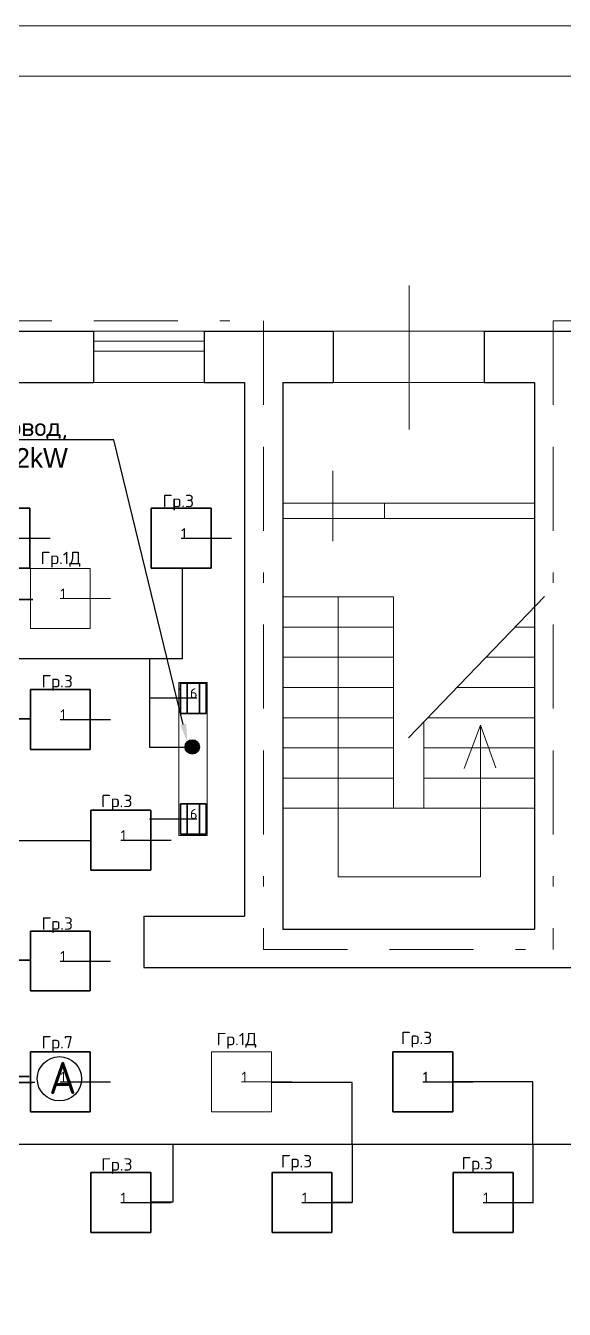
# Model space of a CAD drawing. Header units: metres. Extents: x -472 to 201, y -446 to -235.
# Drawn here: x -98.17 to -92.82, y -325.59 to -312.83 of the extents above; entities that cross this region are included whole.
import ezdxf
from ezdxf import colors
from ezdxf.entities.mleader import LeaderData, LeaderLine
from ezdxf.math import Vec2, Vec3

# ---------------------------------------------------------------- set-up
doc = ezdxf.new("R2010")
doc.units = ezdxf.units.M
doc.header["$MEASUREMENT"] = 0
doc.linetypes.add('( Border )', pattern=[1.751, 0.5, -0.25, 0.5, -0.25, 0.001, -0.25])
doc.linetypes.add('( Hidden )', pattern=[0.375, 0.25, -0.125])
for name, color, linetype, lineweight in [('_Электрика', 7, 'Continuous', 15), ('Level 50', 7, 'Continuous', 0), ('Level 63', 7, 'Continuous', 0)]:
    doc.layers.add(name, color=color, linetype=linetype, lineweight=lineweight)
for name, color, linetype in [('DLXLUM', 220, 'Continuous'), ('DLXLUMEX', 220, 'Continuous'), ('Электрика', 7, 'Continuous')]:
    doc.layers.add(name, color=color, linetype=linetype)
doc.styles.get("Standard").update_dxf_attribs({"font": 'txt.shx'})

# ---------------------------------------------------------------- blocks, each defined once
blk = doc.blocks.new('*U92')
for p, q in [((297.5, 297.5), (-297.5, 297.5)), ((-297.5, 297.5), (-297.5, -297.5)), ((-297.5, 297.5), (-297.5, -297.5)), ((-297.5, -297.5), (-297.5, 297.5)), ((-297.5, 297.5), (-297.5, 297.5)), ((297.5, 297.5), (-297.5, 297.5)), ((-297.5, 297.5), (-297.5, 297.5)), ((-297.5, 297.5), (297.5, 297.5)), ((-297.5, -297.5), (-297.5, 297.5)), ((-297.5, 297.5), (297.5, 297.5)), ((297.5, -297.5), (297.5, 297.5)), ((297.5, 297.5), (297.5, 297.5)), ((297.5, -297.5), (297.5, 297.5)), ((297.5, 297.5), (297.5, 297.5)), ((297.5, 297.5), (297.5, -297.5)), ((297.5, 297.5), (297.5, -297.5)), ((-297.5, -297.5), (297.5, -297.5)), ((-297.5, -297.5), (-297.5, -297.5)), ((-297.5, -297.5), (297.5, -297.5)), ((297.5, -297.5), (-297.5, -297.5)), ((-297.5, -297.5), (-297.5, -297.5)), ((297.5, -297.5), (-297.5, -297.5)), ((297.5, -297.5), (297.5, -297.5)), ((297.5, -297.5), (297.5, -297.5))]:
    blk.add_line(p, q)
at = {"color": 1}
blk.add_line((0, 0), (500, 0), dxfattribs=at)
at = {"layer": 'DLXLUMEX', "color": 7}
blk.add_text('1', height=100, dxfattribs=at).set_placement((0, 0))
blk = doc.blocks.new('*U103')
for p, q in [((297.5, 297.5), (-297.5, 297.5)), ((-297.5, 297.5), (-297.5, -297.5)), ((-297.5, 297.5), (-297.5, -297.5)), ((-297.5, -297.5), (-297.5, 297.5)), ((-297.5, 297.5), (-297.5, 297.5)), ((297.5, 297.5), (-297.5, 297.5)), ((-297.5, 297.5), (-297.5, 297.5)), ((-297.5, 297.5), (297.5, 297.5)), ((-297.5, -297.5), (-297.5, 297.5)), ((-297.5, 297.5), (297.5, 297.5)), ((297.5, -297.5), (297.5, 297.5)), ((297.5, 297.5), (297.5, 297.5)), ((297.5, -297.5), (297.5, 297.5)), ((297.5, 297.5), (297.5, 297.5)), ((297.5, 297.5), (297.5, -297.5)), ((297.5, 297.5), (297.5, -297.5)), ((-297.5, -297.5), (297.5, -297.5)), ((-297.5, -297.5), (-297.5, -297.5)), ((-297.5, -297.5), (297.5, -297.5)), ((297.5, -297.5), (-297.5, -297.5)), ((-297.5, -297.5), (-297.5, -297.5)), ((297.5, -297.5), (-297.5, -297.5)), ((297.5, -297.5), (297.5, -297.5)), ((297.5, -297.5), (297.5, -297.5))]:
    blk.add_line(p, q)
at = {"color": 1}
blk.add_line((0, 0), (500, 0), dxfattribs=at)
at = {"layer": 'DLXLUMEX', "color": 7}
blk.add_text('1', height=100, dxfattribs=at).set_placement((0, 0))
blk = doc.blocks.new('*U107')
for p, q in [((297.5, 297.5), (-297.5, 297.5)), ((-297.5, 297.5), (-297.5, -297.5)), ((-297.5, 297.5), (-297.5, -297.5)), ((-297.5, -297.5), (-297.5, 297.5)), ((-297.5, 297.5), (-297.5, 297.5)), ((297.5, 297.5), (-297.5, 297.5)), ((-297.5, 297.5), (-297.5, 297.5)), ((-297.5, 297.5), (297.5, 297.5)), ((-297.5, -297.5), (-297.5, 297.5)), ((-297.5, 297.5), (297.5, 297.5)), ((297.5, -297.5), (297.5, 297.5)), ((297.5, 297.5), (297.5, 297.5)), ((297.5, -297.5), (297.5, 297.5)), ((297.5, 297.5), (297.5, 297.5)), ((297.5, 297.5), (297.5, -297.5)), ((297.5, 297.5), (297.5, -297.5)), ((-297.5, -297.5), (297.5, -297.5)), ((-297.5, -297.5), (-297.5, -297.5)), ((-297.5, -297.5), (297.5, -297.5)), ((297.5, -297.5), (-297.5, -297.5)), ((-297.5, -297.5), (-297.5, -297.5)), ((297.5, -297.5), (-297.5, -297.5)), ((297.5, -297.5), (297.5, -297.5)), ((297.5, -297.5), (297.5, -297.5))]:
    blk.add_line(p, q)
at = {"color": 1}
blk.add_line((0, 0), (500, 0), dxfattribs=at)
at = {"layer": 'DLXLUMEX', "color": 7}
blk.add_text('1', height=100, dxfattribs=at).set_placement((0, 0))
blk = doc.blocks.new('*U118')
for p, q in [((297.5, 297.5), (-297.5, 297.5)), ((-297.5, 297.5), (-297.5, -297.5)), ((-297.5, 297.5), (-297.5, -297.5)), ((-297.5, -297.5), (-297.5, 297.5)), ((-297.5, 297.5), (-297.5, 297.5)), ((297.5, 297.5), (-297.5, 297.5)), ((-297.5, 297.5), (-297.5, 297.5)), ((-297.5, 297.5), (297.5, 297.5)), ((-297.5, -297.5), (-297.5, 297.5)), ((-297.5, 297.5), (297.5, 297.5)), ((297.5, -297.5), (297.5, 297.5)), ((297.5, 297.5), (297.5, 297.5)), ((297.5, -297.5), (297.5, 297.5)), ((297.5, 297.5), (297.5, 297.5)), ((297.5, 297.5), (297.5, -297.5)), ((297.5, 297.5), (297.5, -297.5)), ((-297.5, -297.5), (297.5, -297.5)), ((-297.5, -297.5), (-297.5, -297.5)), ((-297.5, -297.5), (297.5, -297.5)), ((297.5, -297.5), (-297.5, -297.5)), ((-297.5, -297.5), (-297.5, -297.5)), ((297.5, -297.5), (-297.5, -297.5)), ((297.5, -297.5), (297.5, -297.5)), ((297.5, -297.5), (297.5, -297.5))]:
    blk.add_line(p, q)
at = {"color": 1}
blk.add_line((0, 0), (500, 0), dxfattribs=at)
at = {"layer": 'DLXLUMEX', "color": 7}
blk.add_text('1', height=100, dxfattribs=at).set_placement((0, 0))
blk = doc.blocks.new('*U128')
for p, q in [((297.5, 297.5), (-297.5, 297.5)), ((-297.5, 297.5), (-297.5, -297.5)), ((-297.5, 297.5), (-297.5, -297.5)), ((-297.5, -297.5), (-297.5, 297.5)), ((-297.5, 297.5), (-297.5, 297.5)), ((297.5, 297.5), (-297.5, 297.5)), ((-297.5, 297.5), (-297.5, 297.5)), ((-297.5, 297.5), (297.5, 297.5)), ((-297.5, -297.5), (-297.5, 297.5)), ((-297.5, 297.5), (297.5, 297.5)), ((297.5, -297.5), (297.5, 297.5)), ((297.5, 297.5), (297.5, 297.5)), ((297.5, -297.5), (297.5, 297.5)), ((297.5, 297.5), (297.5, 297.5)), ((297.5, 297.5), (297.5, -297.5)), ((297.5, 297.5), (297.5, -297.5)), ((-297.5, -297.5), (297.5, -297.5)), ((-297.5, -297.5), (-297.5, -297.5)), ((-297.5, -297.5), (297.5, -297.5)), ((297.5, -297.5), (-297.5, -297.5)), ((-297.5, -297.5), (-297.5, -297.5)), ((297.5, -297.5), (-297.5, -297.5)), ((297.5, -297.5), (297.5, -297.5)), ((297.5, -297.5), (297.5, -297.5))]:
    blk.add_line(p, q)
at = {"color": 1}
blk.add_line((0, 0), (500, 0), dxfattribs=at)
at = {"layer": 'DLXLUMEX', "color": 7}
blk.add_text('1', height=100, dxfattribs=at).set_placement((0, 0))
blk = doc.blocks.new('*U137')
for p, q in [((297.5, 297.5), (-297.5, 297.5)), ((-297.5, 297.5), (-297.5, -297.5)), ((-297.5, 297.5), (-297.5, -297.5)), ((-297.5, -297.5), (-297.5, 297.5)), ((-297.5, 297.5), (-297.5, 297.5)), ((297.5, 297.5), (-297.5, 297.5)), ((-297.5, 297.5), (-297.5, 297.5)), ((-297.5, 297.5), (297.5, 297.5)), ((-297.5, -297.5), (-297.5, 297.5)), ((-297.5, 297.5), (297.5, 297.5)), ((297.5, -297.5), (297.5, 297.5)), ((297.5, 297.5), (297.5, 297.5)), ((297.5, -297.5), (297.5, 297.5)), ((297.5, 297.5), (297.5, 297.5)), ((297.5, 297.5), (297.5, -297.5)), ((297.5, 297.5), (297.5, -297.5)), ((-297.5, -297.5), (297.5, -297.5)), ((-297.5, -297.5), (-297.5, -297.5)), ((-297.5, -297.5), (297.5, -297.5)), ((297.5, -297.5), (-297.5, -297.5)), ((-297.5, -297.5), (-297.5, -297.5)), ((297.5, -297.5), (-297.5, -297.5)), ((297.5, -297.5), (297.5, -297.5)), ((297.5, -297.5), (297.5, -297.5))]:
    blk.add_line(p, q)
at = {"color": 1}
blk.add_line((0, 0), (500, 0), dxfattribs=at)
at = {"layer": 'DLXLUMEX', "color": 7}
blk.add_text('1', height=100, dxfattribs=at).set_placement((0, 0))
blk = doc.blocks.new('*U138')
for p, q in [((297.5, 297.5), (-297.5, 297.5)), ((-297.5, 297.5), (-297.5, -297.5)), ((-297.5, 297.5), (-297.5, -297.5)), ((-297.5, -297.5), (-297.5, 297.5)), ((-297.5, 297.5), (-297.5, 297.5)), ((297.5, 297.5), (-297.5, 297.5)), ((-297.5, 297.5), (-297.5, 297.5)), ((-297.5, 297.5), (297.5, 297.5)), ((-297.5, -297.5), (-297.5, 297.5)), ((-297.5, 297.5), (297.5, 297.5)), ((297.5, -297.5), (297.5, 297.5)), ((297.5, 297.5), (297.5, 297.5)), ((297.5, -297.5), (297.5, 297.5)), ((297.5, 297.5), (297.5, 297.5)), ((297.5, 297.5), (297.5, -297.5)), ((297.5, 297.5), (297.5, -297.5)), ((-297.5, -297.5), (297.5, -297.5)), ((-297.5, -297.5), (-297.5, -297.5)), ((-297.5, -297.5), (297.5, -297.5)), ((297.5, -297.5), (-297.5, -297.5)), ((-297.5, -297.5), (-297.5, -297.5)), ((297.5, -297.5), (-297.5, -297.5)), ((297.5, -297.5), (297.5, -297.5)), ((297.5, -297.5), (297.5, -297.5))]:
    blk.add_line(p, q)
at = {"color": 1}
blk.add_line((0, 0), (500, 0), dxfattribs=at)
at = {"layer": 'DLXLUMEX', "color": 7}
blk.add_text('1', height=100, dxfattribs=at).set_placement((0, 0))
blk = doc.blocks.new('*U139')
for p, q in [((297.5, 297.5), (-297.5, 297.5)), ((-297.5, 297.5), (-297.5, -297.5)), ((-297.5, 297.5), (-297.5, -297.5)), ((-297.5, -297.5), (-297.5, 297.5)), ((-297.5, 297.5), (-297.5, 297.5)), ((297.5, 297.5), (-297.5, 297.5)), ((-297.5, 297.5), (-297.5, 297.5)), ((-297.5, 297.5), (297.5, 297.5)), ((-297.5, -297.5), (-297.5, 297.5)), ((-297.5, 297.5), (297.5, 297.5)), ((297.5, -297.5), (297.5, 297.5)), ((297.5, 297.5), (297.5, 297.5)), ((297.5, -297.5), (297.5, 297.5)), ((297.5, 297.5), (297.5, 297.5)), ((297.5, 297.5), (297.5, -297.5)), ((297.5, 297.5), (297.5, -297.5)), ((-297.5, -297.5), (297.5, -297.5)), ((-297.5, -297.5), (-297.5, -297.5)), ((-297.5, -297.5), (297.5, -297.5)), ((297.5, -297.5), (-297.5, -297.5)), ((-297.5, -297.5), (-297.5, -297.5)), ((297.5, -297.5), (-297.5, -297.5)), ((297.5, -297.5), (297.5, -297.5)), ((297.5, -297.5), (297.5, -297.5))]:
    blk.add_line(p, q)
at = {"color": 1}
blk.add_line((0, 0), (500, 0), dxfattribs=at)
at = {"layer": 'DLXLUMEX', "color": 7}
blk.add_text('1', height=100, dxfattribs=at).set_placement((0, 0))
blk = doc.blocks.new('*U140')
for p, q in [((297.5, 297.5), (-297.5, 297.5)), ((-297.5, 297.5), (-297.5, -297.5)), ((-297.5, 297.5), (-297.5, -297.5)), ((-297.5, -297.5), (-297.5, 297.5)), ((-297.5, 297.5), (-297.5, 297.5)), ((297.5, 297.5), (-297.5, 297.5)), ((-297.5, 297.5), (-297.5, 297.5)), ((-297.5, 297.5), (297.5, 297.5)), ((-297.5, -297.5), (-297.5, 297.5)), ((-297.5, 297.5), (297.5, 297.5)), ((297.5, -297.5), (297.5, 297.5)), ((297.5, 297.5), (297.5, 297.5)), ((297.5, -297.5), (297.5, 297.5)), ((297.5, 297.5), (297.5, 297.5)), ((297.5, 297.5), (297.5, -297.5)), ((297.5, 297.5), (297.5, -297.5)), ((-297.5, -297.5), (297.5, -297.5)), ((-297.5, -297.5), (-297.5, -297.5)), ((-297.5, -297.5), (297.5, -297.5)), ((297.5, -297.5), (-297.5, -297.5)), ((-297.5, -297.5), (-297.5, -297.5)), ((297.5, -297.5), (-297.5, -297.5)), ((297.5, -297.5), (297.5, -297.5)), ((297.5, -297.5), (297.5, -297.5))]:
    blk.add_line(p, q)
at = {"color": 1}
blk.add_line((0, 0), (500, 0), dxfattribs=at)
at = {"layer": 'DLXLUMEX', "color": 7}
blk.add_text('1', height=100, dxfattribs=at).set_placement((0, 0))
blk = doc.blocks.new('*U141')
for p, q in [((297.5, 297.5), (-297.5, 297.5)), ((-297.5, 297.5), (-297.5, -297.5)), ((-297.5, 297.5), (-297.5, -297.5)), ((-297.5, -297.5), (-297.5, 297.5)), ((-297.5, 297.5), (-297.5, 297.5)), ((297.5, 297.5), (-297.5, 297.5)), ((-297.5, 297.5), (-297.5, 297.5)), ((-297.5, 297.5), (297.5, 297.5)), ((-297.5, -297.5), (-297.5, 297.5)), ((-297.5, 297.5), (297.5, 297.5)), ((297.5, -297.5), (297.5, 297.5)), ((297.5, 297.5), (297.5, 297.5)), ((297.5, -297.5), (297.5, 297.5)), ((297.5, 297.5), (297.5, 297.5)), ((297.5, 297.5), (297.5, -297.5)), ((297.5, 297.5), (297.5, -297.5)), ((-297.5, -297.5), (297.5, -297.5)), ((-297.5, -297.5), (-297.5, -297.5)), ((-297.5, -297.5), (297.5, -297.5)), ((297.5, -297.5), (-297.5, -297.5)), ((-297.5, -297.5), (-297.5, -297.5)), ((297.5, -297.5), (-297.5, -297.5)), ((297.5, -297.5), (297.5, -297.5)), ((297.5, -297.5), (297.5, -297.5))]:
    blk.add_line(p, q)
at = {"color": 1}
blk.add_line((0, 0), (500, 0), dxfattribs=at)
at = {"layer": 'DLXLUMEX', "color": 7}
blk.add_text('1', height=100, dxfattribs=at).set_placement((0, 0))
blk = doc.blocks.new('*U142')
for p, q in [((297.5, 297.5), (-297.5, 297.5)), ((-297.5, 297.5), (-297.5, -297.5)), ((-297.5, 297.5), (-297.5, -297.5)), ((-297.5, -297.5), (-297.5, 297.5)), ((-297.5, 297.5), (-297.5, 297.5)), ((297.5, 297.5), (-297.5, 297.5)), ((-297.5, 297.5), (-297.5, 297.5)), ((-297.5, 297.5), (297.5, 297.5)), ((-297.5, -297.5), (-297.5, 297.5)), ((-297.5, 297.5), (297.5, 297.5)), ((297.5, -297.5), (297.5, 297.5)), ((297.5, 297.5), (297.5, 297.5)), ((297.5, -297.5), (297.5, 297.5)), ((297.5, 297.5), (297.5, 297.5)), ((297.5, 297.5), (297.5, -297.5)), ((297.5, 297.5), (297.5, -297.5)), ((-297.5, -297.5), (297.5, -297.5)), ((-297.5, -297.5), (-297.5, -297.5)), ((-297.5, -297.5), (297.5, -297.5)), ((297.5, -297.5), (-297.5, -297.5)), ((-297.5, -297.5), (-297.5, -297.5)), ((297.5, -297.5), (-297.5, -297.5)), ((297.5, -297.5), (297.5, -297.5)), ((297.5, -297.5), (297.5, -297.5))]:
    blk.add_line(p, q)
at = {"color": 1}
blk.add_line((0, 0), (500, 0), dxfattribs=at)
at = {"layer": 'DLXLUMEX', "color": 7}
blk.add_text('1', height=100, dxfattribs=at).set_placement((0, 0))
blk = doc.blocks.new('*U50')
for p, q in [((94, 150), (-94, 150)), ((-94, 150), (-94, -150)), ((-94, -150), (-94, 150)), ((-94, 150), (-26, 150)), ((-26, 150), (-94, 150)), ((-94, 150), (94, 150)), ((-26, 150), (-26, -150)), ((162, 150), (-26, 150)), ((-26, -150), (-26, 150)), ((-26, 150), (162, 150)), ((94, -150), (94, 150)), ((162, 150), (94, 150)), ((94, 150), (94, -150)), ((94, 150), (162, 150)), ((162, -150), (162, 150)), ((162, 150), (162, -150)), ((-94, -150), (94, -150)), ((94, -150), (-94, -150)), ((-94, -150), (-26, -150)), ((-26, -150), (-94, -150)), ((-26, -150), (162, -150)), ((162, -150), (-26, -150)), ((94, -150), (162, -150)), ((162, -150), (94, -150))]:
    blk.add_line(p, q)
at = {"color": 1}
blk.add_line((68, 0), (-401, 0), dxfattribs=at)
at = {"layer": 'DLXLUMEX', "color": 7}
blk.add_text('6', height=100, dxfattribs=at).set_placement((0, 0))
blk = doc.blocks.new('*U51')
for p, q in [((94, 150), (-94, 150)), ((-94, 150), (-94, -150)), ((-94, -150), (-94, 150)), ((-94, 150), (-26, 150)), ((-26, 150), (-94, 150)), ((-94, 150), (94, 150)), ((-26, 150), (-26, -150)), ((162, 150), (-26, 150)), ((-26, -150), (-26, 150)), ((-26, 150), (162, 150)), ((94, -150), (94, 150)), ((162, 150), (94, 150)), ((94, 150), (94, -150)), ((94, 150), (162, 150)), ((162, -150), (162, 150)), ((162, 150), (162, -150)), ((-94, -150), (94, -150)), ((94, -150), (-94, -150)), ((-94, -150), (-26, -150)), ((-26, -150), (-94, -150)), ((-26, -150), (162, -150)), ((162, -150), (-26, -150)), ((94, -150), (162, -150)), ((162, -150), (94, -150))]:
    blk.add_line(p, q)
at = {"color": 1}
blk.add_line((68, 0), (-401, 0), dxfattribs=at)
at = {"layer": 'DLXLUMEX', "color": 7}
blk.add_text('6', height=100, dxfattribs=at).set_placement((0, 0))
blk = doc.blocks.new('*U61')
for p, q in [((297.5, 297.5), (-297.5, 297.5)), ((-297.5, 297.5), (-297.5, -297.5)), ((-297.5, 297.5), (-297.5, -297.5)), ((-297.5, -297.5), (-297.5, 297.5)), ((-297.5, 297.5), (-297.5, 297.5)), ((297.5, 297.5), (-297.5, 297.5)), ((-297.5, 297.5), (-297.5, 297.5)), ((-297.5, 297.5), (297.5, 297.5)), ((-297.5, -297.5), (-297.5, 297.5)), ((-297.5, 297.5), (297.5, 297.5)), ((297.5, -297.5), (297.5, 297.5)), ((297.5, 297.5), (297.5, 297.5)), ((297.5, -297.5), (297.5, 297.5)), ((297.5, 297.5), (297.5, 297.5)), ((297.5, 297.5), (297.5, -297.5)), ((297.5, 297.5), (297.5, -297.5)), ((-297.5, -297.5), (297.5, -297.5)), ((-297.5, -297.5), (-297.5, -297.5)), ((-297.5, -297.5), (297.5, -297.5)), ((297.5, -297.5), (-297.5, -297.5)), ((-297.5, -297.5), (-297.5, -297.5)), ((297.5, -297.5), (-297.5, -297.5)), ((297.5, -297.5), (297.5, -297.5)), ((297.5, -297.5), (297.5, -297.5))]:
    blk.add_line(p, q)
at = {"color": 1}
blk.add_line((0, 0), (500, 0), dxfattribs=at)
at = {"layer": 'DLXLUMEX', "color": 7}
blk.add_text('1', height=100, dxfattribs=at).set_placement((0, 0))

msp = doc.modelspace()

# ---------------------------------------------------------------- hatches: boundary and pattern name
at = {"layer": '_Электрика', "linetype": 'Continuous', "lineweight": 0}
h = msp.add_hatch(dxfattribs=at)
h.set_pattern_fill('ANSI31')
h.set_pattern_definition([(45, (0.49045, -0.08396), (-0.088388348, 0.088388348), [])])
h.paths.add_polyline_path([(-96.648, -319.515), (-96.631, -319.515), (-96.631, -319.359), (-96.648, -319.359)])
h.paths.add_polyline_path([(-89.843, -324.848), (-89.843, -325.148), (-89.943, -325.148), (-90.116, -325.148), (-90.116, -324.998), (-90.133, -324.998), (-90.135, -326.259), (-86.081, -326.255), (-86.078, -324.481), (-89.225, -324.485), (-89.225, -324.52), (-89.075, -324.52), (-89.075, -324.693), (-89.075, -324.793), (-89.375, -324.793), (-89.375, -324.693), (-89.375, -324.52), (-89.225, -324.52), (-89.225, -324.485), (-90.132, -324.485), (-90.133, -324.998), (-90.116, -324.998), (-90.116, -324.848), (-89.943, -324.848)])
h.paths.add_polyline_path([(-89.826, -324.809), (-86.407, -324.809), (-86.407, -325.927), (-89.826, -325.927)], flags=16)
at = {"layer": '_Электрика', "lineweight": 30}
h = msp.add_hatch(color=7, dxfattribs=at)
h.dxf.hatch_style = 1
h.paths.add_polyline_path([(-96.585, -319.998, 1), (-96.443, -319.998, 1)])

# ---------------------------------------------------------------- linework, layer by layer
at = {"color": 7, "linetype": 'Continuous', "lineweight": 13}
for p, q in [((-94.358, -315.416), (-94.358, -316.846)), ((-97.494, -315.868), (-96.394, -315.868)), ((-95.114, -315.868), (-93.614, -315.868)), ((-96.394, -316.378), (-97.494, -316.378)), ((-93.614, -316.378), (-95.114, -316.378)), ((-95.116, -317.255), (-95.116, -317.955)), ((-95.614, -317.578), (-93.114, -317.578)), ((-94.606, -317.578), (-94.606, -317.728)), ((-95.614, -317.728), (-93.114, -317.728))]:
    msp.add_line(p, q, dxfattribs=at)
at = {"color": 1, "linetype": '( Border )', "lineweight": 13, "ltscale": 1.666667}
for p, q in [((-107.79, -315.767), (-95.805, -315.767)), ((-95.805, -315.767), (-95.805, -322.011)), ((-92.93, -315.767), (-78.545, -315.767)), ((-92.93, -315.767), (-92.93, -322.011)), ((-95.805, -322.011), (-92.93, -322.011))]:
    msp.add_line(p, q, dxfattribs=at)
at = {"color": 7, "linetype": 'Continuous', "lineweight": 30}
for p, q in [((-98.994, -315.868), (-97.494, -315.868)), ((-97.494, -315.868), (-97.494, -316.378)), ((-96.394, -315.868), (-96.394, -316.378)), ((-96.394, -315.868), (-95.114, -315.868)), ((-95.114, -315.868), (-95.114, -316.378)), ((-93.614, -315.868), (-93.614, -316.378)), ((-93.614, -315.868), (-91.234, -315.868)), ((-98.994, -316.378), (-97.494, -316.378)), ((-96.394, -316.378), (-95.994, -316.378)), ((-95.994, -316.378), (-95.994, -321.678)), ((-95.614, -316.378), (-95.114, -316.378)), ((-95.614, -316.378), (-95.614, -321.808)), ((-93.614, -316.378), (-93.114, -316.378)), ((-93.114, -316.378), (-93.114, -321.808)), ((-96.994, -321.678), (-96.994, -322.188)), ((-96.994, -321.678), (-95.994, -321.678)), ((-95.614, -321.808), (-93.114, -321.808)), ((-96.994, -322.188), (-91.734, -322.188))]:
    msp.add_line(p, q, dxfattribs=at)
at = {"color": 7, "linetype": 'Continuous', "lineweight": 0}
for p, q in [((-97.494, -315.968), (-96.394, -315.968)), ((-97.494, -316.068), (-96.394, -316.068)), ((-95.614, -318.508), (-94.514, -318.508)), ((-94.514, -318.508), (-94.514, -320.608)), ((-93.015, -318.504), (-94.367, -319.908)), ((-95.614, -318.808), (-94.514, -318.808)), ((-93.307, -318.808), (-93.114, -318.808)), ((-95.614, -319.108), (-94.514, -319.108)), ((-93.596, -319.108), (-93.114, -319.108)), ((-95.614, -319.408), (-94.514, -319.408)), ((-93.885, -319.408), (-93.114, -319.408)), ((-95.614, -319.708), (-94.514, -319.708)), ((-94.214, -319.75), (-94.214, -320.608)), ((-94.174, -319.708), (-93.114, -319.708)), ((-93.652, -319.782), (-93.812, -320.213)), ((-93.652, -319.782), (-93.499, -320.205)), ((-95.614, -320.008), (-94.514, -320.008)), ((-94.214, -320.008), (-93.114, -320.008)), ((-95.614, -320.308), (-94.514, -320.308)), ((-94.214, -320.308), (-93.114, -320.308)), ((-95.614, -320.608), (-93.114, -320.608))]:
    msp.add_line(p, q, dxfattribs=at)
at = {"color": 7, "linetype": 'Continuous', "lineweight": 0, "flags": 128}
msp.add_lwpolyline([(-95.064, -318.508), (-95.064, -321.289), (-93.652, -321.289), (-93.652, -319.782)], dxfattribs=at)
at = {"color": 1, "linetype": 'ByBlock', "transparency": 33554687}
msp.add_circle((-97.833, -323.295), 0.22, dxfattribs=at)
at = {"layer": '_Электрика', "color": 2, "lineweight": 30, "true_color": 0xf1eb1f}
for points in [[(-98.425, -320.929), (-98.425, -319.72), (-98.122, -319.72), (-98.425, -319.72), (-98.425, -318.534), (-99.331, -318.534), (-98.098, -318.534), (-98.425, -318.534), (-98.425, -318.234)], [(-98.425, -319.12), (-96.611, -319.12), (-96.611, -318.226)], [(-96.938, -319.12), (-96.938, -320.002), (-96.594, -320.002)], [(-96.707, -323.947), (-98.425, -323.947), (-98.425, -323.272), (-98.132, -323.272), (-98.425, -323.272), (-98.425, -322.117), (-98.122, -322.117), (-98.425, -322.117), (-98.425, -320.929), (-98.724, -320.929), (-97.527, -320.929)], [(-94.925, -323.947), (-94.925, -323.332), (-95.725, -323.332)], [(-93.133, -323.947), (-93.133, -323.324), (-93.922, -323.324)], [(-94.925, -323.947), (-96.707, -323.947), (-96.707, -324.522), (-96.923, -324.522)], [(-93.133, -323.947), (-94.925, -323.947), (-94.925, -324.523), (-95.134, -324.523)], [(-91.92, -323.947), (-93.133, -323.947), (-93.133, -324.528), (-93.331, -324.528)]]:
    msp.add_lwpolyline(points, dxfattribs=at)
at = {"layer": '_Электрика', "color": 7, "linetype": 'Continuous', "lineweight": 0}
msp.add_lwpolyline([(-96.648, -319.359), (-96.367, -319.359), (-96.367, -320.877), (-96.648, -320.877)], close=True, dxfattribs=at)
at = {"layer": '_Электрика', "color": 1, "linetype": '( Hidden )', "lineweight": 30}
msp.add_lwpolyline([(-83.434, -324.419), (-85.199, -324.419), (-85.199, -329.225), (-90.733, -329.225), (-90.733, -328.124), (-90.924, -328.124), (-90.724, -328.125), (-90.733, -329.225), (-98.355, -329.225), (-98.355, -323.332), (-98.077, -323.332), (-98.355, -323.332), (-98.355, -320.268), (-105.641, -320.268), (-105.641, -320.931), (-105.92, -320.931)], dxfattribs=at)
at = {"layer": '_Электрика', "color": 2, "lineweight": 30, "true_color": 0xf1eb1f}
msp.add_circle((-96.514, -319.998), 0.0713, dxfattribs=at)
at = {"layer": 'Level 50', "color": 7, "linetype": 'Continuous', "lineweight": 13}
msp.add_line((-113.167, -313.334), (-54.167, -313.334), dxfattribs=at)
at = {"layer": 'Level 63', "color": 7, "linetype": 'Continuous', "lineweight": 0, "flags": 128}
msp.add_lwpolyline([(-53.667, -341.834), (-115.167, -341.834), (-115.167, -312.834), (-53.667, -312.834), (-53.667, -341.834)], close=True, dxfattribs=at)

# ---------------------------------------------------------------- block references
at = {"layer": '_Электрика', "color": 175, "linetype": 'Continuous', "lineweight": 30, "xscale": 0.001, "yscale": 0.001, "zscale": 0.001}
for name, p in [('*U92', (-97.824, -318.525)), ('*U139', (-96.024, -323.325))]:
    msp.add_blockref(name, p, dxfattribs=at)
at = {"layer": 'DLXLUM', "xscale": 0.001, "yscale": 0.001, "zscale": 0.001}
for name, p in [('*U107', (-98.424, -317.925)), ('*U103', (-96.624, -317.925)), ('*U51', (-96.537, -319.515)), ('*U118', (-97.824, -319.725)), ('*U61', (-97.224, -320.925)), ('*U50', (-96.537, -320.715)), ('*U128', (-97.824, -322.125)), ('*U137', (-97.824, -323.325)), ('*U141', (-94.224, -323.325)), ('*U138', (-97.224, -324.525)), ('*U140', (-95.424, -324.525)), ('*U142', (-93.624, -324.525))]:
    msp.add_blockref(name, p, dxfattribs=at)

# ---------------------------------------------------------------- texts
at = {"color": 1, "linetype": 'ByBlock', "transparency": 33554687, "insert": (-97.937, -323.127), "char_height": 0.31917, "attachment_point": 1}
msp.add_mtext_dynamic_manual_height_columns('{\\fGOST Common|b0|i0|c204|p34;А}', width=3.89616, gutter_width=1, heights=[0], dxfattribs=at)
at = {"layer": '_Электрика', "linetype": 'Continuous', "lineweight": 30}
for s, p in [('Гр.3', (-96.808, -317.617)), ('Гр.3', (-98.011, -319.407)), ('Гр.3', (-97.42, -320.597)), ('Гр.3', (-98.01, -321.814)), ('Гр.3', (-94.442, -322.951)), ('Гр.7', (-98.011, -322.994)), ('Гр.3', (-97.419, -324.207)), ('Гр.3', (-95.634, -324.175)), ('Гр.3', (-93.841, -324.196))]:
    msp.add_text(s, height=0.1228, dxfattribs=at).set_placement(p)
at = {"layer": '_Электрика', "color": 175, "linetype": 'Continuous', "lineweight": 30}
for p in [(-98.021, -318.183), (-96.274, -322.962)]:
    msp.add_text('Гр.1Д', height=0.1228, dxfattribs=at).set_placement(p)

# ---------------------------------------------------------------- leaders
at = {"layer": 'Электрика', "lineweight": 13}
ml = msp.add_multileader_mtext('Standard', dxfattribs=at)
ml.set_content('Гр.8 - 1р Шинопровод,\\P 2 акцент.свет. P{\\fArial|b0|i0|c204|p34;\\H0.55556x;∑ \\fMS Shell Dlg 2|b0|i0|c204|p0;\\H1.95x;=0.02kW}', color=256)
ml.set_leader_properties()
ml.build(insert=Vec2(0, 0))
ml.multileader.update_dxf_attribs({"text_right_attachment_type": 6, "dogleg_length": 0.36, "arrow_head_size": 0.18})
ctx = ml.context
ctx.base_point, ctx.char_height, ctx.arrow_head_size, ctx.landing_gap_size, ctx.plane_origin = Vec3(-102.032, -316.835), 0.18, 0.18, 0.09, Vec3(-102.379, -320.96)
ctx.right_attachment, ctx.text_align_type = 6, 2
notes = []
notes.append((ctx, [(1, (1, 1, 0), (-97.293, -316.949), (-1, 0), 0.366, [(0, [(-96.561, -319.949)], 0, [])])]))
ctx.mtext.insert, ctx.mtext.alignment, ctx.mtext.flow_direction = Vec3(-97.749, -316.73), 3, 5
for ctx, leaders in notes:
    for number, flags, end, landing, length, lines in leaders:
        leader = LeaderData()
        leader.index, (leader.has_last_leader_line, leader.has_dogleg_vector, leader.attachment_direction) = number, flags
        leader.last_leader_point, leader.dogleg_vector, leader.dogleg_length = Vec3(end), Vec3(landing), length
        for number, points, colour, breaks in lines:
            line = LeaderLine()
            line.index, line.vertices, line.color, line.breaks = number, Vec3.list(points), colors.encode_raw_color(colour), breaks
            leader.lines.append(line)
        ctx.leaders.append(leader)

doc.saveas('drawing.dxf')
